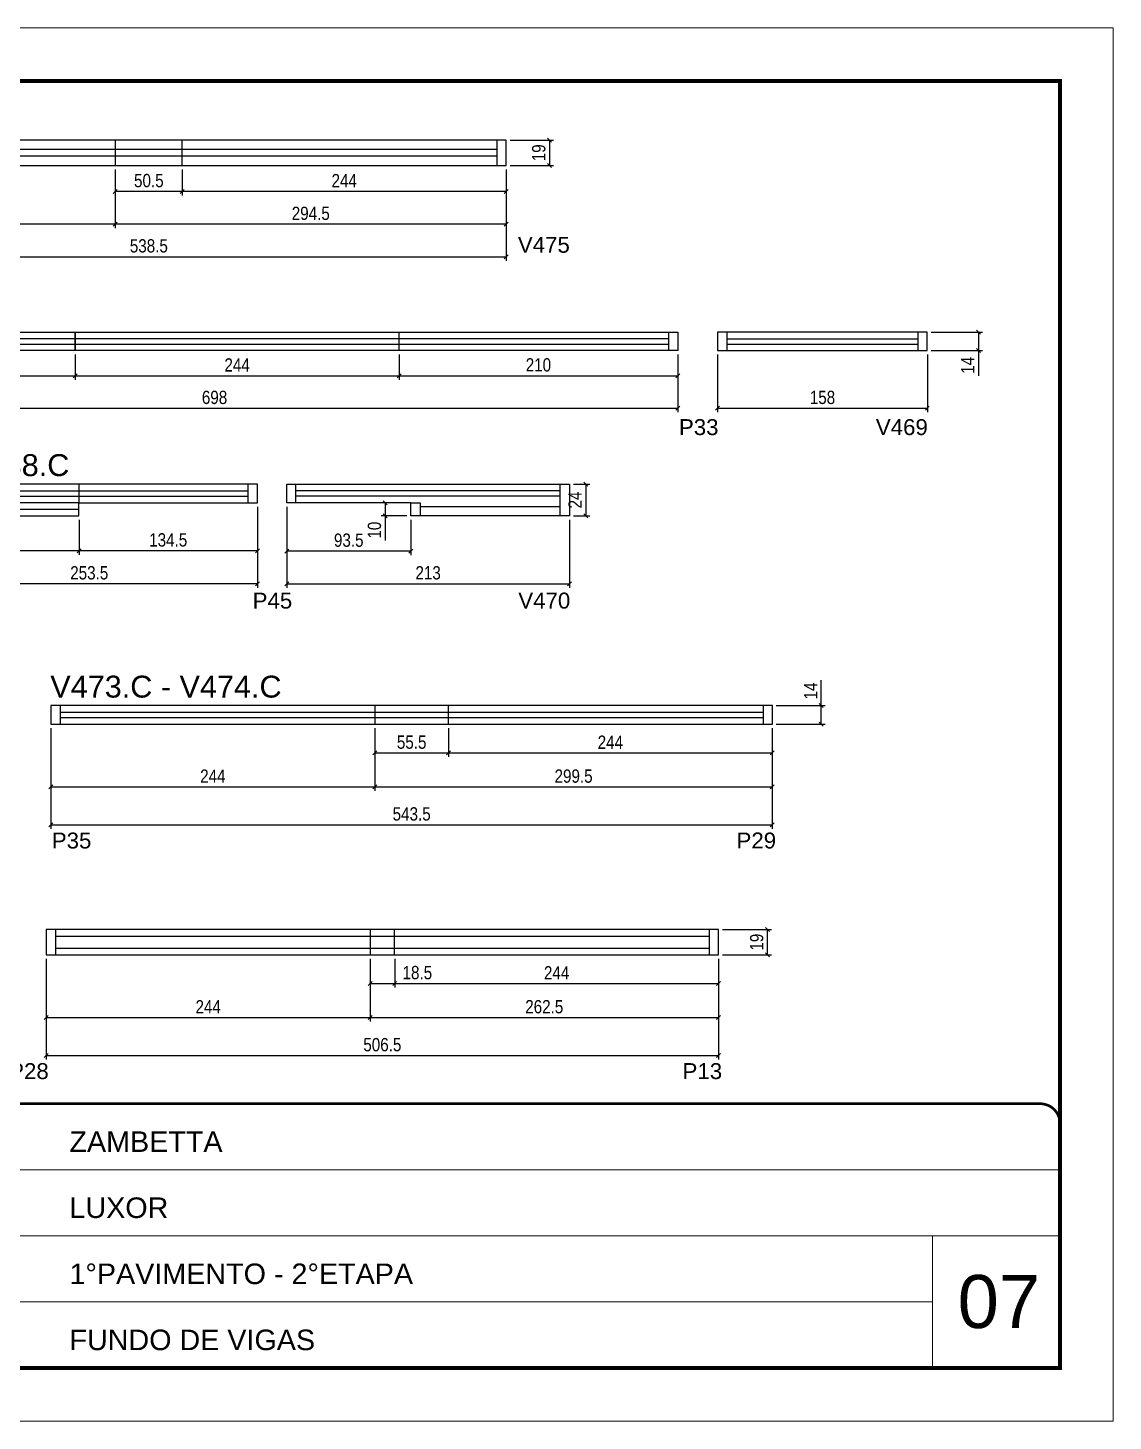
# Model space of a CAD drawing. Extents: x 1959 to 8212, y 239 to 4735.
# Drawn here: x 5810 to 6627, y 2537 to 3587 of the extents above; entities that cross this region are included whole.
import ezdxf

# ---------------------------------------------------------------- set-up
doc = ezdxf.new("R2010")
doc.units = 0
doc.linetypes.add('CONTINUO', pattern=[0])
doc.linetypes.add('DASHED', pattern=[0.75, 0.5, -0.25])
for name, color, linetype in [('5', 5, 'Continuous'), ('COTA', 241, 'Continuous'), ('NOMENCLATURA', 7, 'Continuous'), ('Painéis', 200, 'Continuous'), ('SARR_2.2x10', 60, 'Continuous'), ('SARR_2.2x7', 40, 'Continuous'), ('SARR_EDITAR', 141, 'Continuous')]:
    doc.layers.add(name, color=color, linetype=linetype)
for name, color, linetype, lineweight in [('CARIMBO', 255, 'Continuous', 9), ('Folhas', 255, 'Continuous', 9), ('SARRAFO DE PRESSAO', 251, 'DASHED', 9)]:
    doc.layers.add(name, color=color, linetype=linetype, lineweight=lineweight)
doc.styles.add('ARIAL', font='arial.ttf')
doc.styles.add('COTA TECNICA', font='techl___.ttf', dxfattribs={"height": 10})
doc.styles.add('COTA TECNICA-50', font='techl___.ttf', dxfattribs={"height": 10})
doc.styles.get("Standard").update_dxf_attribs({"font": 'arial.ttf'})
doc.dimstyles.new('COTA PAINEL-50', dxfattribs={"dimtxt": 10, "dimasz": 3, "dimexe": 3, "dimexo": 3, "dimgap": 3, "dimtad": 1, "dimdec": 1, "dimzin": 12, "dimdsep": 46, "dimtxsty": 'COTA TECNICA-50', "dimblk1": 'OBLIQUE', "dimblk2": 'OBLIQUE', "dimsah": 1, "dimcen": 0.9, "dimclrd": 4, "dimclre": 4, "dimclrt": 240, "dimadec": 1, "dimazin": 3, "dimtfac": 1, "dimtdec": 1, "dimtmove": 0, "dimatfit": 3, "dimfxl": 1, "dimtolj": 1, "dimtzin": 12, "dimarcsym": 0})
doc.dimstyles.new('PAINEL', dxfattribs={"dimtxt": 10, "dimasz": 3, "dimexe": 3, "dimexo": 3, "dimgap": 3, "dimtad": 1, "dimdec": 1, "dimzin": 12, "dimdsep": 46, "dimtxsty": 'COTA TECNICA', "dimblk1": 'OBLIQUE', "dimblk2": 'OBLIQUE', "dimsah": 1, "dimcen": 0.9, "dimclrd": 4, "dimclre": 4, "dimclrt": 240, "dimadec": 1, "dimazin": 3, "dimtfac": 1, "dimtdec": 1, "dimtmove": 0, "dimatfit": 3, "dimfxl": 1, "dimtolj": 1, "dimtzin": 12, "dimarcsym": 0})

# ---------------------------------------------------------------- blocks, each defined once
blk = doc.blocks.new('9999999999')
at = {"color": 30, "linetype": 'CONTINUO'}
for p, q in [((98564.6, 34379.6), (99584, 34379.6)), ((98564.6, 34329.8), (99488, 34329.8)), ((99584, 34329.8), (99488, 34329.8)), ((99488, 34329.8), (99488, 34230.2)), ((98564.6, 34280), (99488, 34280))]:
    blk.add_line(p, q, dxfattribs=at)
at = {"color": 30, "linetype": 'CONTINUO', "const_width": 2}
blk.add_lwpolyline([(99584, 34230.2), (99584, 34414.4, 0.414214), (99569, 34429.4), (98229, 34429.4, 0.414214), (98214, 34414.4), (98214, 34245.2, 0.414214), (98229, 34230.2), (99584, 34230.2)], format="xyb", dxfattribs=at)
at = {"layer": 'Folhas'}
blk.add_lwpolyline([(98139, 34190.2), (99624, 34190.2), (99624, 35240.2), (98139, 35240.2)], close=True, dxfattribs=at)
at = {"layer": 'Folhas', "color": 30, "const_width": 3}
blk.add_lwpolyline([(98214, 34230.2), (99584, 34230.2), (99584, 35200.2), (98214, 35200.2)], close=True, dxfattribs=at)
at = {"color": 7, "linetype": 'Continuous', "ltscale": 5, "style": 'ARIAL'}
for s, height, p in [('ZAMBETTA', 15.48, (98837.7, 34393.1)), ('LUXOR', 15.48, (98837.7, 34343.3)), ('1°PAVIMENTO - 2°ETAPA', 15.483, (98837.7, 34293.5)), ('FUNDO DE VIGAS', 15.483, (98837.7, 34243.7))]:
    blk.add_text(s, height=height, dxfattribs=at).set_placement(p)
blk = doc.blocks.new('_Oblique')
at = {"color": 0, "linetype": 'ByBlock', "lineweight": -2}
blk.add_line((-0.5, -0.5), (0.5, 0.5), dxfattribs=at)
blk = doc.blocks.new('*D429')
at = {"layer": 'COTA', "color": 4, "lineweight": -2, "transparency": 16777216}
for p, q in [((5631.5, 3480), (5631.5, 3411.1)), ((6170, 3480), (6170, 3411.1)), ((5631.5, 3414.1), (6170, 3414.1))]:
    blk.add_line(p, q, dxfattribs=at)
at = {"layer": 'Defpoints', "color": 0, "transparency": 16777216}
for p in [(5631.5, 3483), (6170, 3483), (6170, 3414.1)]:
    blk.add_point(p, dxfattribs=at)
at = {"layer": 'COTA', "color": 4, "lineweight": -2, "transparency": 16777216, "xscale": 3, "yscale": 3, "zscale": 3, "rotation": 180}
blk.add_blockref('_Oblique', (5631.5, 3414.1), dxfattribs=at)
at = {"layer": 'COTA', "color": 4, "lineweight": -2, "transparency": 16777216, "xscale": 3, "yscale": 3, "zscale": 3}
blk.add_blockref('_Oblique', (6170, 3414.1), dxfattribs=at)
at = {"layer": 'COTA', "color": 240, "transparency": 16777216, "insert": (5900.8, 3422.3), "char_height": 10, "attachment_point": 5, "style": 'COTA TECNICA'}
blk.add_mtext('\\A1;538.5', dxfattribs=at)
blk = doc.blocks.new('*D430')
at = {"layer": 'COTA', "color": 4, "lineweight": -2, "transparency": 16777216}
for p, q in [((5875.5, 3480), (5875.5, 3435.7)), ((6170, 3480), (6170, 3435.7)), ((6170, 3438.7), (5875.5, 3438.7))]:
    blk.add_line(p, q, dxfattribs=at)
at = {"layer": 'Defpoints', "color": 0, "transparency": 16777216}
for p in [(5875.5, 3483), (6170, 3483), (5875.5, 3438.7)]:
    blk.add_point(p, dxfattribs=at)
at = {"layer": 'COTA', "color": 4, "lineweight": -2, "transparency": 16777216, "xscale": 3, "yscale": 3, "zscale": 3, "rotation": 180}
blk.add_blockref('_Oblique', (5875.5, 3438.7), dxfattribs=at)
at = {"layer": 'COTA', "color": 4, "lineweight": -2, "transparency": 16777216, "xscale": 3, "yscale": 3, "zscale": 3}
blk.add_blockref('_Oblique', (6170, 3438.7), dxfattribs=at)
at = {"layer": 'COTA', "color": 240, "transparency": 16777216, "insert": (6022.8, 3446.8), "char_height": 10, "attachment_point": 5, "style": 'COTA TECNICA'}
blk.add_mtext('\\A1;294.5', dxfattribs=at)
blk = doc.blocks.new('*D431')
at = {"layer": 'COTA', "color": 4, "lineweight": -2, "transparency": 16777216}
for p, q in [((5631.5, 3480), (5631.5, 3435.7)), ((5875.5, 3480), (5875.5, 3435.7)), ((5875.5, 3438.7), (5631.5, 3438.7))]:
    blk.add_line(p, q, dxfattribs=at)
at = {"layer": 'Defpoints', "color": 0, "transparency": 16777216}
for p in [(5631.5, 3483), (5875.5, 3483), (5631.5, 3438.7)]:
    blk.add_point(p, dxfattribs=at)
at = {"layer": 'COTA', "color": 4, "lineweight": -2, "transparency": 16777216, "xscale": 3, "yscale": 3, "zscale": 3, "rotation": 180}
blk.add_blockref('_Oblique', (5631.5, 3438.7), dxfattribs=at)
at = {"layer": 'COTA', "color": 4, "lineweight": -2, "transparency": 16777216, "xscale": 3, "yscale": 3, "zscale": 3}
blk.add_blockref('_Oblique', (5875.5, 3438.7), dxfattribs=at)
at = {"layer": 'COTA', "color": 240, "transparency": 16777216, "insert": (5753.5, 3446.8), "char_height": 10, "attachment_point": 5, "style": 'COTA TECNICA'}
blk.add_mtext('\\A1;244', dxfattribs=at)
blk = doc.blocks.new('*D432')
at = {"layer": 'COTA', "color": 4, "lineweight": -2, "transparency": 16777216}
for p, q in [((5926, 3480), (5926, 3460.4)), ((6170, 3480), (6170, 3460.4)), ((6170, 3463.4), (5926, 3463.4))]:
    blk.add_line(p, q, dxfattribs=at)
at = {"layer": 'Defpoints', "color": 0, "transparency": 16777216}
for p in [(5926, 3483), (6170, 3483), (5926, 3463.4)]:
    blk.add_point(p, dxfattribs=at)
at = {"layer": 'COTA', "color": 4, "lineweight": -2, "transparency": 16777216, "xscale": 3, "yscale": 3, "zscale": 3, "rotation": 180}
blk.add_blockref('_Oblique', (5926, 3463.4), dxfattribs=at)
at = {"layer": 'COTA', "color": 4, "lineweight": -2, "transparency": 16777216, "xscale": 3, "yscale": 3, "zscale": 3}
blk.add_blockref('_Oblique', (6170, 3463.4), dxfattribs=at)
at = {"layer": 'COTA', "color": 240, "transparency": 16777216, "insert": (6048, 3471.5), "char_height": 10, "attachment_point": 5, "style": 'COTA TECNICA'}
blk.add_mtext('\\A1;244', dxfattribs=at)
blk = doc.blocks.new('*D433')
at = {"layer": 'COTA', "color": 4, "lineweight": -2, "transparency": 16777216}
for p, q in [((5875.5, 3480), (5875.5, 3460.4)), ((5926, 3480), (5926, 3460.4)), ((5926, 3463.4), (5875.5, 3463.4))]:
    blk.add_line(p, q, dxfattribs=at)
at = {"layer": 'Defpoints', "color": 0, "transparency": 16777216}
for p in [(5875.5, 3483), (5926, 3483), (5875.5, 3463.4)]:
    blk.add_point(p, dxfattribs=at)
at = {"layer": 'COTA', "color": 4, "lineweight": -2, "transparency": 16777216, "xscale": 3, "yscale": 3, "zscale": 3, "rotation": 180}
blk.add_blockref('_Oblique', (5875.5, 3463.4), dxfattribs=at)
at = {"layer": 'COTA', "color": 4, "lineweight": -2, "transparency": 16777216, "xscale": 3, "yscale": 3, "zscale": 3}
blk.add_blockref('_Oblique', (5926, 3463.4), dxfattribs=at)
at = {"layer": 'COTA', "color": 240, "transparency": 16777216, "insert": (5900.8, 3471.5), "char_height": 10, "attachment_point": 5, "style": 'COTA TECNICA'}
blk.add_mtext('\\A1;50.5', dxfattribs=at)
blk = doc.blocks.new('*D439')
at = {"layer": 'COTA', "color": 4, "lineweight": -2, "transparency": 16777216}
for p, q in [((6173, 3502), (6205.7, 3502)), ((6202.7, 3502), (6202.7, 3483)), ((6173, 3483), (6205.7, 3483))]:
    blk.add_line(p, q, dxfattribs=at)
at = {"layer": 'Defpoints', "color": 0, "transparency": 16777216}
for p in [(6170, 3502), (6170, 3483), (6202.7, 3483)]:
    blk.add_point(p, dxfattribs=at)
at = {"layer": 'COTA', "color": 4, "lineweight": -2, "transparency": 16777216, "xscale": 3, "yscale": 3, "zscale": 3}
for p, rotation in [((6202.7, 3502), 90), ((6202.7, 3483), 270)]:
    blk.add_blockref('_Oblique', p, dxfattribs=dict(at, rotation=rotation))
at = {"layer": 'COTA', "color": 240, "transparency": 16777216, "insert": (6194.6, 3492.5), "char_height": 10, "attachment_point": 5, "rotation": 90, "style": 'COTA TECNICA'}
blk.add_mtext('\\A1;19', dxfattribs=at)
blk = doc.blocks.new('*D443')
at = {"layer": 'COTA', "color": 4, "linetype": 'ByBlock', "lineweight": -2, "transparency": 16777216}
for p, q in [((5601.3, 3340.4), (5601.3, 3321.5)), ((5845.3, 3340.4), (5845.3, 3321.5)), ((5601.3, 3324.5), (5845.3, 3324.5))]:
    blk.add_line(p, q, dxfattribs=at)
at = {"layer": 'Defpoints', "color": 0, "linetype": 'ByBlock', "transparency": 16777216}
for p in [(5601.3, 3343.4), (5845.3, 3343.4), (5845.3, 3324.5)]:
    blk.add_point(p, dxfattribs=at)
at = {"layer": 'COTA', "color": 4, "linetype": 'ByBlock', "lineweight": -2, "transparency": 16777216, "xscale": 3, "yscale": 3, "zscale": 3, "rotation": 180}
blk.add_blockref('_Oblique', (5601.3, 3324.5), dxfattribs=at)
at = {"layer": 'COTA', "color": 4, "linetype": 'ByBlock', "lineweight": -2, "transparency": 16777216, "xscale": 3, "yscale": 3, "zscale": 3}
blk.add_blockref('_Oblique', (5845.3, 3324.5), dxfattribs=at)
at = {"layer": 'COTA', "color": 240, "linetype": 'ByBlock', "transparency": 16777216, "insert": (5723.3, 3332.6), "char_height": 10, "attachment_point": 5, "style": 'COTA TECNICA-50'}
blk.add_mtext('\\A1;244', dxfattribs=at)
blk = doc.blocks.new('*D444')
at = {"layer": 'COTA', "color": 4, "linetype": 'ByBlock', "lineweight": -2, "transparency": 16777216}
for p, q in [((5845.3, 3340.4), (5845.3, 3321.5)), ((6089.3, 3340.4), (6089.3, 3321.5)), ((5845.3, 3324.5), (6089.3, 3324.5))]:
    blk.add_line(p, q, dxfattribs=at)
at = {"layer": 'Defpoints', "color": 0, "linetype": 'ByBlock', "transparency": 16777216}
for p in [(5845.3, 3343.4), (6089.3, 3343.4), (6089.3, 3324.5)]:
    blk.add_point(p, dxfattribs=at)
at = {"layer": 'COTA', "color": 4, "linetype": 'ByBlock', "lineweight": -2, "transparency": 16777216, "xscale": 3, "yscale": 3, "zscale": 3, "rotation": 180}
blk.add_blockref('_Oblique', (5845.3, 3324.5), dxfattribs=at)
at = {"layer": 'COTA', "color": 4, "linetype": 'ByBlock', "lineweight": -2, "transparency": 16777216, "xscale": 3, "yscale": 3, "zscale": 3}
blk.add_blockref('_Oblique', (6089.3, 3324.5), dxfattribs=at)
at = {"layer": 'COTA', "color": 240, "linetype": 'ByBlock', "transparency": 16777216, "insert": (5967.3, 3332.6), "char_height": 10, "attachment_point": 5, "style": 'COTA TECNICA-50'}
blk.add_mtext('\\A1;244', dxfattribs=at)
blk = doc.blocks.new('*D445')
at = {"layer": 'COTA', "color": 4, "lineweight": -2, "transparency": 16777216}
for p, q in [((5601.3, 3340.4), (5601.3, 3297)), ((6299.3, 3340.4), (6299.3, 3297)), ((5601.3, 3300), (6299.3, 3300))]:
    blk.add_line(p, q, dxfattribs=at)
at = {"layer": 'Defpoints', "color": 0, "transparency": 16777216}
for p in [(5601.3, 3343.4), (6299.3, 3343.4), (6299.3, 3300)]:
    blk.add_point(p, dxfattribs=at)
at = {"layer": 'COTA', "color": 4, "lineweight": -2, "transparency": 16777216, "xscale": 3, "yscale": 3, "zscale": 3, "rotation": 180}
blk.add_blockref('_Oblique', (5601.3, 3300), dxfattribs=at)
at = {"layer": 'COTA', "color": 4, "lineweight": -2, "transparency": 16777216, "xscale": 3, "yscale": 3, "zscale": 3}
blk.add_blockref('_Oblique', (6299.3, 3300), dxfattribs=at)
at = {"layer": 'COTA', "color": 240, "transparency": 16777216, "insert": (5950.3, 3308.1), "char_height": 10, "attachment_point": 5, "style": 'COTA TECNICA'}
blk.add_mtext('\\A1;698', dxfattribs=at)
blk = doc.blocks.new('*D447')
at = {"layer": 'COTA', "color": 4, "lineweight": -2, "transparency": 16777216}
for p, q in [((6089.3, 3340.4), (6089.3, 3321.5)), ((6299.3, 3340.4), (6299.3, 3321.5)), ((6089.3, 3324.5), (6299.3, 3324.5))]:
    blk.add_line(p, q, dxfattribs=at)
at = {"layer": 'Defpoints', "color": 0, "transparency": 16777216}
for p in [(6089.3, 3343.4), (6299.3, 3343.4), (6299.3, 3324.5)]:
    blk.add_point(p, dxfattribs=at)
at = {"layer": 'COTA', "color": 4, "lineweight": -2, "transparency": 16777216, "xscale": 3, "yscale": 3, "zscale": 3, "rotation": 180}
blk.add_blockref('_Oblique', (6089.3, 3324.5), dxfattribs=at)
at = {"layer": 'COTA', "color": 4, "lineweight": -2, "transparency": 16777216, "xscale": 3, "yscale": 3, "zscale": 3}
blk.add_blockref('_Oblique', (6299.3, 3324.5), dxfattribs=at)
at = {"layer": 'COTA', "color": 240, "transparency": 16777216, "insert": (6194.3, 3332.6), "char_height": 10, "attachment_point": 5, "style": 'COTA TECNICA'}
blk.add_mtext('\\A1;210', dxfattribs=at)
blk = doc.blocks.new('*D448')
at = {"layer": 'COTA', "color": 4, "linetype": 'ByBlock', "lineweight": -2, "transparency": 16777216}
for p, q in [((6329.3, 3340.4), (6329.3, 3297)), ((6487.3, 3340.4), (6487.3, 3297)), ((6329.3, 3300), (6487.3, 3300))]:
    blk.add_line(p, q, dxfattribs=at)
at = {"layer": 'Defpoints', "color": 0, "linetype": 'ByBlock', "transparency": 16777216}
for p in [(6329.3, 3343.4), (6487.3, 3343.4), (6487.3, 3300)]:
    blk.add_point(p, dxfattribs=at)
at = {"layer": 'COTA', "color": 4, "linetype": 'ByBlock', "lineweight": -2, "transparency": 16777216, "xscale": 3, "yscale": 3, "zscale": 3, "rotation": 180}
blk.add_blockref('_Oblique', (6329.3, 3300), dxfattribs=at)
at = {"layer": 'COTA', "color": 4, "linetype": 'ByBlock', "lineweight": -2, "transparency": 16777216, "xscale": 3, "yscale": 3, "zscale": 3}
blk.add_blockref('_Oblique', (6487.3, 3300), dxfattribs=at)
at = {"layer": 'COTA', "color": 240, "linetype": 'ByBlock', "transparency": 16777216, "insert": (6408.3, 3308.1), "char_height": 10, "attachment_point": 5, "style": 'COTA TECNICA-50'}
blk.add_mtext('\\A1;158', dxfattribs=at)
blk = doc.blocks.new('*D449')
at = {"layer": 'COTA', "color": 4, "lineweight": -2, "transparency": 16777216}
for p, q in [((6490.3, 3357.4), (6528.8, 3357.4)), ((6525.8, 3357.4), (6525.8, 3343.4)), ((6490.3, 3343.4), (6528.8, 3343.4)), ((6525.8, 3343.4), (6525.8, 3324.3))]:
    blk.add_line(p, q, dxfattribs=at)
at = {"layer": 'Defpoints', "color": 0, "transparency": 16777216}
for p in [(6487.3, 3357.4), (6487.3, 3343.4), (6525.8, 3343.4)]:
    blk.add_point(p, dxfattribs=at)
at = {"layer": 'COTA', "color": 4, "lineweight": -2, "transparency": 16777216, "xscale": 3, "yscale": 3, "zscale": 3}
for p, rotation in [((6525.8, 3357.4), 90), ((6525.8, 3343.4), 270)]:
    blk.add_blockref('_Oblique', p, dxfattribs=dict(at, rotation=rotation))
at = {"layer": 'COTA', "color": 240, "transparency": 16777216, "insert": (6517.7, 3332.3), "char_height": 10, "attachment_point": 5, "rotation": 90, "style": 'COTA TECNICA'}
blk.add_mtext('\\A1;14', dxfattribs=at)
blk = doc.blocks.new('*D460')
at = {"layer": 'COTA', "color": 4, "lineweight": -2, "transparency": 16777216}
for p, q in [((6004.7, 3225.8), (6004.7, 3164.6)), ((6217.7, 3215.8), (6217.7, 3164.6)), ((6004.7, 3167.6), (6217.7, 3167.6))]:
    blk.add_line(p, q, dxfattribs=at)
at = {"layer": 'Defpoints', "color": 0, "transparency": 16777216}
for p in [(6004.7, 3228.8), (6217.7, 3218.8), (6217.7, 3167.6)]:
    blk.add_point(p, dxfattribs=at)
at = {"layer": 'COTA', "color": 4, "lineweight": -2, "transparency": 16777216, "xscale": 3, "yscale": 3, "zscale": 3, "rotation": 180}
blk.add_blockref('_Oblique', (6004.7, 3167.6), dxfattribs=at)
at = {"layer": 'COTA', "color": 4, "lineweight": -2, "transparency": 16777216, "xscale": 3, "yscale": 3, "zscale": 3}
blk.add_blockref('_Oblique', (6217.7, 3167.6), dxfattribs=at)
at = {"layer": 'COTA', "color": 240, "transparency": 16777216, "insert": (6111.2, 3175.9), "char_height": 10, "attachment_point": 5, "style": 'COTA TECNICA'}
blk.add_mtext('\\A1;213', dxfattribs=at)
blk = doc.blocks.new('*D461')
at = {"layer": 'COTA', "color": 4, "lineweight": -2, "transparency": 16777216}
for p, q in [((5982.7, 3225.8), (5982.7, 3164.6)), ((5729.2, 3215.8), (5729.2, 3164.6)), ((5982.7, 3167.6), (5729.2, 3167.6))]:
    blk.add_line(p, q, dxfattribs=at)
at = {"layer": 'Defpoints', "color": 0, "transparency": 16777216}
for p in [(5982.7, 3228.8), (5729.2, 3218.8), (5729.2, 3167.6)]:
    blk.add_point(p, dxfattribs=at)
at = {"layer": 'COTA', "color": 4, "lineweight": -2, "transparency": 16777216, "xscale": 3, "yscale": 3, "zscale": 3, "rotation": 180}
blk.add_blockref('_Oblique', (5729.2, 3167.6), dxfattribs=at)
at = {"layer": 'COTA', "color": 4, "lineweight": -2, "transparency": 16777216, "xscale": 3, "yscale": 3, "zscale": 3}
blk.add_blockref('_Oblique', (5982.7, 3167.6), dxfattribs=at)
at = {"layer": 'COTA', "color": 240, "transparency": 16777216, "insert": (5855.9, 3175.9), "char_height": 10, "attachment_point": 5, "style": 'COTA TECNICA'}
blk.add_mtext('\\A1;253.5', dxfattribs=at)
blk = doc.blocks.new('*D464')
at = {"layer": 'COTA', "color": 4, "lineweight": -2, "transparency": 16777216}
for p, q in [((6220.7, 3242.8), (6233, 3242.8)), ((6230, 3242.8), (6230, 3218.8)), ((6220.7, 3218.8), (6233, 3218.8))]:
    blk.add_line(p, q, dxfattribs=at)
at = {"layer": 'Defpoints', "color": 0, "transparency": 16777216}
for p in [(6217.7, 3242.8), (6217.7, 3218.8), (6230, 3218.8)]:
    blk.add_point(p, dxfattribs=at)
at = {"layer": 'COTA', "color": 4, "lineweight": -2, "transparency": 16777216, "xscale": 3, "yscale": 3, "zscale": 3}
for p, rotation in [((6230, 3242.8), 90), ((6230, 3218.8), 270)]:
    blk.add_blockref('_Oblique', p, dxfattribs=dict(at, rotation=rotation))
at = {"layer": 'COTA', "color": 240, "transparency": 16777216, "insert": (6221.9, 3230.8), "char_height": 10, "attachment_point": 5, "rotation": 90, "style": 'COTA TECNICA'}
blk.add_mtext('\\A1;24', dxfattribs=at)
blk = doc.blocks.new('*D462')
at = {"layer": 'COTA', "color": 4, "lineweight": -2, "transparency": 16777216}
for p, q in [((5982.7, 3225.8), (5982.7, 3189.5)), ((5848.2, 3215.8), (5848.2, 3189.5)), ((5982.7, 3192.5), (5848.2, 3192.5))]:
    blk.add_line(p, q, dxfattribs=at)
at = {"layer": 'Defpoints', "color": 0, "transparency": 16777216}
for p in [(5982.7, 3228.8), (5848.2, 3218.8), (5848.2, 3192.5)]:
    blk.add_point(p, dxfattribs=at)
at = {"layer": 'COTA', "color": 4, "lineweight": -2, "transparency": 16777216, "xscale": 3, "yscale": 3, "zscale": 3, "rotation": 180}
blk.add_blockref('_Oblique', (5848.2, 3192.5), dxfattribs=at)
at = {"layer": 'COTA', "color": 4, "lineweight": -2, "transparency": 16777216, "xscale": 3, "yscale": 3, "zscale": 3}
blk.add_blockref('_Oblique', (5982.7, 3192.5), dxfattribs=at)
at = {"layer": 'COTA', "color": 240, "transparency": 16777216, "insert": (5915.4, 3200.7), "char_height": 10, "attachment_point": 5, "style": 'COTA TECNICA'}
blk.add_mtext('\\A1;134.5', dxfattribs=at)
blk = doc.blocks.new('*D463')
at = {"layer": 'COTA', "color": 4, "lineweight": -2, "transparency": 16777216}
for p, q in [((5729.2, 3215.8), (5729.2, 3189.5)), ((5848.2, 3215.8), (5848.2, 3189.5)), ((5848.2, 3192.5), (5729.2, 3192.5))]:
    blk.add_line(p, q, dxfattribs=at)
at = {"layer": 'Defpoints', "color": 0, "transparency": 16777216}
for p in [(5729.2, 3218.8), (5848.2, 3218.8), (5729.2, 3192.5)]:
    blk.add_point(p, dxfattribs=at)
at = {"layer": 'COTA', "color": 4, "lineweight": -2, "transparency": 16777216, "xscale": 3, "yscale": 3, "zscale": 3, "rotation": 180}
blk.add_blockref('_Oblique', (5729.2, 3192.5), dxfattribs=at)
at = {"layer": 'COTA', "color": 4, "lineweight": -2, "transparency": 16777216, "xscale": 3, "yscale": 3, "zscale": 3}
blk.add_blockref('_Oblique', (5848.2, 3192.5), dxfattribs=at)
at = {"layer": 'COTA', "color": 240, "transparency": 16777216, "insert": (5788.7, 3200.6), "char_height": 10, "attachment_point": 5, "style": 'COTA TECNICA'}
blk.add_mtext('\\A1;119', dxfattribs=at)
blk = doc.blocks.new('*D466')
at = {"layer": 'COTA', "color": 4, "lineweight": -2, "transparency": 16777216}
for p, q in [((6004.7, 3225.8), (6004.7, 3189.3)), ((6098.2, 3215.8), (6098.2, 3189.3)), ((6098.2, 3192.3), (6004.7, 3192.3))]:
    blk.add_line(p, q, dxfattribs=at)
at = {"layer": 'Defpoints', "color": 0, "transparency": 16777216}
for p in [(6004.7, 3228.8), (6098.2, 3218.8), (6004.7, 3192.3)]:
    blk.add_point(p, dxfattribs=at)
at = {"layer": 'COTA', "color": 4, "lineweight": -2, "transparency": 16777216, "xscale": 3, "yscale": 3, "zscale": 3, "rotation": 180}
blk.add_blockref('_Oblique', (6004.7, 3192.3), dxfattribs=at)
at = {"layer": 'COTA', "color": 4, "lineweight": -2, "transparency": 16777216, "xscale": 3, "yscale": 3, "zscale": 3}
blk.add_blockref('_Oblique', (6098.2, 3192.3), dxfattribs=at)
at = {"layer": 'COTA', "color": 240, "transparency": 16777216, "insert": (6051.4, 3200.5), "char_height": 10, "attachment_point": 5, "style": 'COTA TECNICA'}
blk.add_mtext('\\A1;93.5', dxfattribs=at)
blk = doc.blocks.new('*D467')
at = {"layer": 'COTA', "color": 4, "lineweight": -2, "transparency": 16777216}
for p, q in [((6095.2, 3228.8), (6075.9, 3228.8)), ((6078.9, 3228.8), (6078.9, 3218.8)), ((6095.2, 3218.8), (6075.9, 3218.8)), ((6078.9, 3218.8), (6078.9, 3200.4))]:
    blk.add_line(p, q, dxfattribs=at)
at = {"layer": 'Defpoints', "color": 0, "transparency": 16777216}
for p in [(6098.2, 3228.8), (6078.9, 3218.8), (6098.2, 3218.8)]:
    blk.add_point(p, dxfattribs=at)
at = {"layer": 'COTA', "color": 4, "lineweight": -2, "transparency": 16777216, "xscale": 3, "yscale": 3, "zscale": 3}
for p, rotation in [((6078.9, 3228.8), 90), ((6078.9, 3218.8), 270)]:
    blk.add_blockref('_Oblique', p, dxfattribs=dict(at, rotation=rotation))
at = {"layer": 'COTA', "color": 240, "transparency": 16777216, "insert": (6070.8, 3208.1), "char_height": 10, "attachment_point": 5, "rotation": 90, "style": 'COTA TECNICA'}
blk.add_mtext('\\A1;10', dxfattribs=at)
blk = doc.blocks.new('*D476')
at = {"layer": 'COTA', "color": 4, "linetype": 'ByBlock', "lineweight": -2, "transparency": 16777216}
for p, q in [((5823.5, 2885.1), (5823.5, 2809.2)), ((6330, 2885.1), (6330, 2809.2)), ((5823.5, 2812.2), (6330, 2812.2))]:
    blk.add_line(p, q, dxfattribs=at)
at = {"layer": 'Defpoints', "color": 0, "linetype": 'ByBlock', "transparency": 16777216}
for p in [(5823.5, 2888.1), (6330, 2888.1), (6330, 2812.2)]:
    blk.add_point(p, dxfattribs=at)
at = {"layer": 'COTA', "color": 4, "linetype": 'ByBlock', "lineweight": -2, "transparency": 16777216, "xscale": 3, "yscale": 3, "zscale": 3, "rotation": 180}
blk.add_blockref('_Oblique', (5823.5, 2812.2), dxfattribs=at)
at = {"layer": 'COTA', "color": 4, "linetype": 'ByBlock', "lineweight": -2, "transparency": 16777216, "xscale": 3, "yscale": 3, "zscale": 3}
blk.add_blockref('_Oblique', (6330, 2812.2), dxfattribs=at)
at = {"layer": 'COTA', "color": 240, "linetype": 'ByBlock', "transparency": 16777216, "insert": (6076.7, 2820.3), "char_height": 10, "attachment_point": 5, "style": 'COTA TECNICA-50'}
blk.add_mtext('\\A1;506.5', dxfattribs=at)
blk = doc.blocks.new('*D482')
at = {"layer": 'COTA', "color": 4, "lineweight": -2, "transparency": 16777216}
for p, q in [((5823.5, 2885.1), (5823.5, 2837.8)), ((6067.5, 2885.1), (6067.5, 2837.8)), ((5823.5, 2840.8), (6067.5, 2840.8))]:
    blk.add_line(p, q, dxfattribs=at)
at = {"layer": 'Defpoints', "color": 0, "transparency": 16777216}
for p in [(5823.5, 2888.1), (6067.5, 2888.1), (6067.5, 2840.8)]:
    blk.add_point(p, dxfattribs=at)
at = {"layer": 'COTA', "color": 4, "lineweight": -2, "transparency": 16777216, "xscale": 3, "yscale": 3, "zscale": 3, "rotation": 180}
blk.add_blockref('_Oblique', (5823.5, 2840.8), dxfattribs=at)
at = {"layer": 'COTA', "color": 4, "lineweight": -2, "transparency": 16777216, "xscale": 3, "yscale": 3, "zscale": 3}
blk.add_blockref('_Oblique', (6067.5, 2840.8), dxfattribs=at)
at = {"layer": 'COTA', "color": 240, "transparency": 16777216, "insert": (5945.5, 2848.9), "char_height": 10, "attachment_point": 5, "style": 'COTA TECNICA'}
blk.add_mtext('\\A1;244', dxfattribs=at)
blk = doc.blocks.new('*D483')
at = {"layer": 'COTA', "color": 4, "lineweight": -2, "transparency": 16777216}
for p, q in [((6067.5, 2885.1), (6067.5, 2837.8)), ((6330, 2885.1), (6330, 2837.8)), ((6067.5, 2840.8), (6330, 2840.8))]:
    blk.add_line(p, q, dxfattribs=at)
at = {"layer": 'Defpoints', "color": 0, "transparency": 16777216}
for p in [(6067.5, 2888.1), (6330, 2888.1), (6330, 2840.8)]:
    blk.add_point(p, dxfattribs=at)
at = {"layer": 'COTA', "color": 4, "lineweight": -2, "transparency": 16777216, "xscale": 3, "yscale": 3, "zscale": 3, "rotation": 180}
blk.add_blockref('_Oblique', (6067.5, 2840.8), dxfattribs=at)
at = {"layer": 'COTA', "color": 4, "lineweight": -2, "transparency": 16777216, "xscale": 3, "yscale": 3, "zscale": 3}
blk.add_blockref('_Oblique', (6330, 2840.8), dxfattribs=at)
at = {"layer": 'COTA', "color": 240, "transparency": 16777216, "insert": (6198.7, 2848.9), "char_height": 10, "attachment_point": 5, "style": 'COTA TECNICA'}
blk.add_mtext('\\A1;262.5', dxfattribs=at)
blk = doc.blocks.new('*D477')
at = {"layer": 'COTA', "color": 4, "lineweight": -2, "transparency": 16777216}
for p, q in [((6333, 2907.1), (6369.9, 2907.1)), ((6366.9, 2888.1), (6366.9, 2907.1)), ((6333, 2888.1), (6369.9, 2888.1))]:
    blk.add_line(p, q, dxfattribs=at)
at = {"layer": 'Defpoints', "color": 0, "transparency": 16777216}
for p in [(6330, 2907.1), (6366.9, 2907.1), (6330, 2888.1)]:
    blk.add_point(p, dxfattribs=at)
at = {"layer": 'COTA', "color": 4, "lineweight": -2, "transparency": 16777216, "xscale": 3, "yscale": 3, "zscale": 3}
for p, rotation in [((6366.9, 2907.1), 90), ((6366.9, 2888.1), 270)]:
    blk.add_blockref('_Oblique', p, dxfattribs=dict(at, rotation=rotation))
at = {"layer": 'COTA', "color": 240, "transparency": 16777216, "insert": (6358.8, 2897.6), "char_height": 10, "attachment_point": 5, "rotation": 90, "style": 'COTA TECNICA'}
blk.add_mtext('\\A1;19', dxfattribs=at)
blk = doc.blocks.new('*D484')
at = {"layer": 'COTA', "color": 4, "lineweight": -2, "transparency": 16777216}
for p, q in [((6067.5, 2885.1), (6067.5, 2863.4)), ((6086, 2885.1), (6086, 2863.4)), ((6067.5, 2866.4), (6086, 2866.4)), ((6086, 2866.4), (6117.3, 2866.4))]:
    blk.add_line(p, q, dxfattribs=at)
at = {"layer": 'Defpoints', "color": 0, "transparency": 16777216}
for p in [(6067.5, 2888.1), (6086, 2888.1), (6086, 2866.4)]:
    blk.add_point(p, dxfattribs=at)
at = {"layer": 'COTA', "color": 4, "lineweight": -2, "transparency": 16777216, "xscale": 3, "yscale": 3, "zscale": 3, "rotation": 180}
blk.add_blockref('_Oblique', (6067.5, 2866.4), dxfattribs=at)
at = {"layer": 'COTA', "color": 4, "lineweight": -2, "transparency": 16777216, "xscale": 3, "yscale": 3, "zscale": 3}
blk.add_blockref('_Oblique', (6086, 2866.4), dxfattribs=at)
at = {"layer": 'COTA', "color": 240, "transparency": 16777216, "insert": (6103.1, 2874.6), "char_height": 10, "attachment_point": 5, "style": 'COTA TECNICA'}
blk.add_mtext('\\A1;18.5', dxfattribs=at)
blk = doc.blocks.new('*D485')
at = {"layer": 'COTA', "color": 4, "lineweight": -2, "transparency": 16777216}
for p, q in [((6086, 2885.1), (6086, 2863.4)), ((6330, 2885.1), (6330, 2863.4)), ((6086, 2866.4), (6330, 2866.4))]:
    blk.add_line(p, q, dxfattribs=at)
at = {"layer": 'Defpoints', "color": 0, "transparency": 16777216}
for p in [(6086, 2888.1), (6330, 2888.1), (6330, 2866.4)]:
    blk.add_point(p, dxfattribs=at)
at = {"layer": 'COTA', "color": 4, "lineweight": -2, "transparency": 16777216, "xscale": 3, "yscale": 3, "zscale": 3, "rotation": 180}
blk.add_blockref('_Oblique', (6086, 2866.4), dxfattribs=at)
at = {"layer": 'COTA', "color": 4, "lineweight": -2, "transparency": 16777216, "xscale": 3, "yscale": 3, "zscale": 3}
blk.add_blockref('_Oblique', (6330, 2866.4), dxfattribs=at)
at = {"layer": 'COTA', "color": 240, "transparency": 16777216, "insert": (6208, 2874.5), "char_height": 10, "attachment_point": 5, "style": 'COTA TECNICA'}
blk.add_mtext('\\A1;244', dxfattribs=at)
blk = doc.blocks.new('*D486')
at = {"layer": 'COTA', "color": 4, "linetype": 'ByBlock', "lineweight": -2, "transparency": 16777216}
for p, q in [((5827, 3058.9), (5827, 2983)), ((6370.5, 3058.9), (6370.5, 2983)), ((5827, 2986), (6370.5, 2986))]:
    blk.add_line(p, q, dxfattribs=at)
at = {"layer": 'Defpoints', "color": 0, "linetype": 'ByBlock', "transparency": 16777216}
for p in [(5827, 3061.9), (6370.5, 3061.9), (6370.5, 2986)]:
    blk.add_point(p, dxfattribs=at)
at = {"layer": 'COTA', "color": 4, "linetype": 'ByBlock', "lineweight": -2, "transparency": 16777216, "xscale": 3, "yscale": 3, "zscale": 3, "rotation": 180}
blk.add_blockref('_Oblique', (5827, 2986), dxfattribs=at)
at = {"layer": 'COTA', "color": 4, "linetype": 'ByBlock', "lineweight": -2, "transparency": 16777216, "xscale": 3, "yscale": 3, "zscale": 3}
blk.add_blockref('_Oblique', (6370.5, 2986), dxfattribs=at)
at = {"layer": 'COTA', "color": 240, "linetype": 'ByBlock', "transparency": 16777216, "insert": (6098.8, 2994.2), "char_height": 10, "attachment_point": 5, "style": 'COTA TECNICA-50'}
blk.add_mtext('\\A1;543.5', dxfattribs=at)
blk = doc.blocks.new('*D488')
at = {"layer": 'COTA', "color": 4, "lineweight": -2, "transparency": 16777216}
for p, q in [((5827, 3058.9), (5827, 3011.6)), ((6071, 3058.9), (6071, 3011.6)), ((5827, 3014.6), (6071, 3014.6))]:
    blk.add_line(p, q, dxfattribs=at)
at = {"layer": 'Defpoints', "color": 0, "transparency": 16777216}
for p in [(5827, 3061.9), (6071, 3061.9), (6071, 3014.6)]:
    blk.add_point(p, dxfattribs=at)
at = {"layer": 'COTA', "color": 4, "lineweight": -2, "transparency": 16777216, "xscale": 3, "yscale": 3, "zscale": 3, "rotation": 180}
blk.add_blockref('_Oblique', (5827, 3014.6), dxfattribs=at)
at = {"layer": 'COTA', "color": 4, "lineweight": -2, "transparency": 16777216, "xscale": 3, "yscale": 3, "zscale": 3}
blk.add_blockref('_Oblique', (6071, 3014.6), dxfattribs=at)
at = {"layer": 'COTA', "color": 240, "transparency": 16777216, "insert": (5949, 3022.7), "char_height": 10, "attachment_point": 5, "style": 'COTA TECNICA'}
blk.add_mtext('\\A1;244', dxfattribs=at)
blk = doc.blocks.new('*D489')
at = {"layer": 'COTA', "color": 4, "lineweight": -2, "transparency": 16777216}
for p, q in [((6071, 3058.9), (6071, 3011.6)), ((6370.5, 3058.9), (6370.5, 3011.6)), ((6071, 3014.6), (6370.5, 3014.6))]:
    blk.add_line(p, q, dxfattribs=at)
at = {"layer": 'Defpoints', "color": 0, "transparency": 16777216}
for p in [(6071, 3061.9), (6370.5, 3061.9), (6370.5, 3014.6)]:
    blk.add_point(p, dxfattribs=at)
at = {"layer": 'COTA', "color": 4, "lineweight": -2, "transparency": 16777216, "xscale": 3, "yscale": 3, "zscale": 3, "rotation": 180}
blk.add_blockref('_Oblique', (6071, 3014.6), dxfattribs=at)
at = {"layer": 'COTA', "color": 4, "lineweight": -2, "transparency": 16777216, "xscale": 3, "yscale": 3, "zscale": 3}
blk.add_blockref('_Oblique', (6370.5, 3014.6), dxfattribs=at)
at = {"layer": 'COTA', "color": 240, "transparency": 16777216, "insert": (6220.8, 3022.7), "char_height": 10, "attachment_point": 5, "style": 'COTA TECNICA'}
blk.add_mtext('\\A1;299.5', dxfattribs=at)
blk = doc.blocks.new('*D487')
at = {"layer": 'COTA', "color": 4, "lineweight": -2, "transparency": 16777216}
for p, q in [((6407.4, 3075.9), (6407.4, 3095)), ((6373.5, 3075.9), (6410.4, 3075.9)), ((6407.4, 3061.9), (6407.4, 3075.9)), ((6373.5, 3061.9), (6410.4, 3061.9))]:
    blk.add_line(p, q, dxfattribs=at)
at = {"layer": 'Defpoints', "color": 0, "transparency": 16777216}
for p in [(6370.5, 3075.9), (6407.4, 3075.9), (6370.5, 3061.9)]:
    blk.add_point(p, dxfattribs=at)
at = {"layer": 'COTA', "color": 4, "lineweight": -2, "transparency": 16777216, "xscale": 3, "yscale": 3, "zscale": 3}
for p, rotation in [((6407.4, 3075.9), 90), ((6407.4, 3061.9), 270)]:
    blk.add_blockref('_Oblique', p, dxfattribs=dict(at, rotation=rotation))
at = {"layer": 'COTA', "color": 240, "transparency": 16777216, "insert": (6399.4, 3086.9), "char_height": 10, "attachment_point": 5, "rotation": 90, "style": 'COTA TECNICA'}
blk.add_mtext('\\A1;14', dxfattribs=at)
blk = doc.blocks.new('*D490')
at = {"layer": 'COTA', "color": 4, "lineweight": -2, "transparency": 16777216}
for p, q in [((6071, 3058.9), (6071, 3037.2)), ((6126.5, 3058.9), (6126.5, 3037.2)), ((6071, 3040.2), (6126.5, 3040.2))]:
    blk.add_line(p, q, dxfattribs=at)
at = {"layer": 'Defpoints', "color": 0, "transparency": 16777216}
for p in [(6071, 3061.9), (6126.5, 3061.9), (6126.5, 3040.2)]:
    blk.add_point(p, dxfattribs=at)
at = {"layer": 'COTA', "color": 4, "lineweight": -2, "transparency": 16777216, "xscale": 3, "yscale": 3, "zscale": 3, "rotation": 180}
blk.add_blockref('_Oblique', (6071, 3040.2), dxfattribs=at)
at = {"layer": 'COTA', "color": 4, "lineweight": -2, "transparency": 16777216, "xscale": 3, "yscale": 3, "zscale": 3}
blk.add_blockref('_Oblique', (6126.5, 3040.2), dxfattribs=at)
at = {"layer": 'COTA', "color": 240, "transparency": 16777216, "insert": (6098.8, 3048.3), "char_height": 10, "attachment_point": 5, "style": 'COTA TECNICA'}
blk.add_mtext('\\A1;55.5', dxfattribs=at)
blk = doc.blocks.new('*D491')
at = {"layer": 'COTA', "color": 4, "lineweight": -2, "transparency": 16777216}
for p, q in [((6126.5, 3058.9), (6126.5, 3037.2)), ((6370.5, 3058.9), (6370.5, 3037.2)), ((6126.5, 3040.2), (6370.5, 3040.2))]:
    blk.add_line(p, q, dxfattribs=at)
at = {"layer": 'Defpoints', "color": 0, "transparency": 16777216}
for p in [(6126.5, 3061.9), (6370.5, 3061.9), (6370.5, 3040.2)]:
    blk.add_point(p, dxfattribs=at)
at = {"layer": 'COTA', "color": 4, "lineweight": -2, "transparency": 16777216, "xscale": 3, "yscale": 3, "zscale": 3, "rotation": 180}
blk.add_blockref('_Oblique', (6126.5, 3040.2), dxfattribs=at)
at = {"layer": 'COTA', "color": 4, "lineweight": -2, "transparency": 16777216, "xscale": 3, "yscale": 3, "zscale": 3}
blk.add_blockref('_Oblique', (6370.5, 3040.2), dxfattribs=at)
at = {"layer": 'COTA', "color": 240, "transparency": 16777216, "insert": (6248.5, 3048.3), "char_height": 10, "attachment_point": 5, "style": 'COTA TECNICA'}
blk.add_mtext('\\A1;244', dxfattribs=at)

msp = doc.modelspace()

# ---------------------------------------------------------------- linework, layer by layer
at = {"layer": 'COTA'}
for p, q in [((5848.16, 3228.8), (5761.16, 3228.8)), ((6098.16, 3228.8), (6105.16, 3228.8))]:
    msp.add_line(p, q, dxfattribs=at)
at = {"layer": 'Painéis'}
for p, q in [((6170.01, 3501.99), (5631.51, 3501.99)), ((5875.51, 3501.99), (5875.51, 3482.99)), ((5926.01, 3482.99), (5926.01, 3501.99)), ((6170.01, 3482.99), (6170.01, 3501.99)), ((5631.51, 3482.99), (6170.01, 3482.99)), ((5845.31, 3357.38), (6299.31, 3357.38)), ((5845.31, 3343.38), (5845.31, 3357.38)), ((6089.31, 3343.38), (6089.31, 3357.38)), ((6299.31, 3357.38), (6299.31, 3343.38)), ((6299.31, 3343.38), (5845.31, 3343.38))]:
    msp.add_line(p, q, dxfattribs=at)
at = {"layer": 'Painéis', "linetype": 'ByBlock'}
for p, q in [((5848.16, 3242.8), (5848.16, 3228.8)), ((5827.04, 3075.87), (5827.04, 3061.87)), ((6370.54, 3075.87), (5827.04, 3075.87)), ((6071.04, 3075.87), (6071.04, 3061.87)), ((6126.54, 3061.87), (6126.54, 3075.87)), ((6370.54, 3061.87), (6370.54, 3075.87)), ((5827.04, 3061.87), (6370.54, 3061.87)), ((5823.48, 2907.08), (5823.48, 2888.08)), ((6329.98, 2907.08), (5823.48, 2907.08)), ((6067.48, 2907.08), (6067.48, 2888.08)), ((6085.98, 2888.08), (6085.98, 2907.08)), ((6329.98, 2888.08), (6329.98, 2907.08)), ((5823.48, 2888.08), (6329.98, 2888.08))]:
    msp.add_line(p, q, dxfattribs=at)
at = {"layer": 'Painéis'}
msp.add_lwpolyline([(5845.31, 3343.38), (5601.31, 3343.38), (5601.31, 3357.38), (5845.31, 3357.38)], close=True, dxfattribs=at)
at = {"layer": 'Painéis', "linetype": 'ByBlock'}
msp.add_lwpolyline([(6329.26, 3357.38), (6329.26, 3343.38), (6487.26, 3343.38), (6487.26, 3357.38)], close=True, dxfattribs=at)
for points in [[(5982.66, 3242.8), (5754.16, 3242.8), (5754.16, 3228.8), (5729.16, 3228.8), (5729.16, 3218.8), (5848.16, 3218.8), (5848.16, 3228.8), (5982.66, 3228.8), (5982.66, 3242.8)], [(6217.66, 3218.8), (6098.16, 3218.8), (6098.16, 3228.8), (6004.66, 3228.8), (6004.66, 3242.8), (6217.66, 3242.8), (6217.66, 3218.8)]]:
    msp.add_lwpolyline(points, dxfattribs=at)
at = {"layer": 'SARR_2.2x10'}
msp.add_line((5729.16, 3223.8), (5848.16, 3223.8), dxfattribs=at)
at = {"layer": 'SARR_2.2x7', "linetype": 'Continuous'}
for p, q in [((6163.01, 3501.99), (6163.01, 3482.99)), ((5875.51, 3494.99), (5638.51, 3494.99)), ((5875.51, 3489.99), (5638.51, 3489.99)), ((6163.01, 3494.99), (5875.51, 3494.99)), ((6163.01, 3489.99), (5875.51, 3489.99)), ((6292.31, 3357.38), (6292.31, 3343.38)), ((6336.26, 3357.38), (6336.26, 3343.38)), ((6480.26, 3357.38), (6480.26, 3343.38)), ((5975.66, 3228.8), (5975.66, 3242.8)), ((6011.66, 3228.8), (6011.66, 3242.8)), ((6210.66, 3218.8), (6210.66, 3242.8)), ((6105.16, 3228.8), (6105.16, 3218.8)), ((6210.66, 3225.8), (6105.16, 3225.8)), ((5834.04, 3075.87), (5834.04, 3061.87)), ((6363.54, 3075.87), (6363.54, 3061.87)), ((5830.48, 2907.08), (5830.48, 2888.08)), ((5830.48, 2902.08), (6067.48, 2902.08)), ((6067.48, 2902.08), (6322.98, 2902.08)), ((6322.98, 2907.08), (6322.98, 2888.08)), ((5830.48, 2893.08), (6067.48, 2893.08)), ((6067.48, 2893.08), (6322.98, 2893.08))]:
    msp.add_line(p, q, dxfattribs=at)
at = {"layer": 'SARR_EDITAR', "linetype": 'Continuous'}
for p, q in [((5845.31, 3352.38), (5608.31, 3352.38)), ((6089.31, 3352.38), (5845.31, 3352.38)), ((6292.31, 3352.38), (6089.31, 3352.38)), ((6336.26, 3352.38), (6480.26, 3352.38)), ((5608.31, 3348.38), (5845.31, 3348.38)), ((5845.31, 3348.38), (6089.31, 3348.38)), ((6089.31, 3348.38), (6292.31, 3348.38)), ((6336.26, 3348.38), (6480.26, 3348.38)), ((5761.16, 3237.8), (5975.66, 3237.8)), ((6210.66, 3237.8), (6011.66, 3237.8)), ((5761.16, 3233.8), (5975.66, 3233.8)), ((6210.66, 3233.8), (6011.66, 3233.8)), ((5834.04, 3070.87), (6071.04, 3070.87)), ((5834.04, 3066.87), (6071.04, 3066.87)), ((6071.04, 3070.87), (6363.54, 3070.87)), ((6071.04, 3066.87), (6363.54, 3066.87))]:
    msp.add_line(p, q, dxfattribs=at)

# ---------------------------------------------------------------- block references
at = {"layer": 'SARRAFO DE PRESSAO', "color": 6, "linetype": 'ByBlock'}
msp.add_blockref('9999999999', (-92996.71, -31653.56), dxfattribs=at)

# ---------------------------------------------------------------- texts
at = {"layer": '5', "linetype": 'Continuous'}
for s, rotation, p in [('V475', 0.00004, (6178.81, 3417.15)), ('P33', 359.99996, (6300.16, 3279.75)), ('V469', 359.99996, (6448.52, 3279.75)), ('P45', 0.00004, (5978.99, 3148.98)), ('V470', 0.00004, (6179.16, 3149.02)), ('P35', 359.99996, (5827.69, 2968.21)), ('P29', 359.99996, (6343.55, 2968.21)), ('P28', 359.99996, (5795.57, 2794.42)), ('P13', 359.99996, (6302.88, 2794.42))]:
    msp.add_text(s, height=12, rotation=rotation, dxfattribs=at).set_placement(p)
at = {"layer": 'CARIMBO', "style": 'ARIAL'}
msp.add_text('07', height=40, dxfattribs=at).set_placement((6510.13, 2606.79))
at = {"layer": 'NOMENCLATURA', "linetype": 'Continuous'}
for s, p in [('V438.C', (5764.02, 3248.86)), ('V473.C - V474.C', (5826.57, 3081.93))]:
    msp.add_text(s, height=16.5, dxfattribs=at).set_placement(p)

# ---------------------------------------------------------------- dimensions: what is measured, and where the dimension line sits
at = {"layer": 'COTA'}
for base, p1, p2, angle, picture, middle in [((6202.71, 3482.99), (6170.01, 3501.99), (6170.01, 3482.99), 90, '*D439', (6194.63, 3492.49)), ((6170.01, 3414.1), (5631.51, 3482.99), (6170.01, 3482.99), 180, '*D429', (5900.76, 3422.35)), ((5875.51, 3438.69), (6170.01, 3482.99), (5875.51, 3482.99), 180, '*D430', (6022.76, 3446.82)), ((5926.01, 3463.4), (6170.01, 3482.99), (5926.01, 3482.99), 180, '*D432', (6048.01, 3471.48)), ((6525.79, 3343.38), (6487.26, 3357.38), (6487.26, 3343.38), 90, '*D449', (6517.71, 3332.32)), ((6230.02, 3218.8), (6217.66, 3242.8), (6217.66, 3218.8), 270, '*D464', (6221.95, 3230.8)), ((5729.16, 3167.63), (5982.66, 3228.8), (5729.16, 3218.8), 180, '*D461', (5855.91, 3175.85)), ((5848.16, 3192.5), (5982.66, 3228.8), (5848.16, 3218.8), 180, '*D462', (5915.41, 3200.72)), ((6217.66, 3167.63), (6004.66, 3228.8), (6217.66, 3218.8), 180, '*D460', (6111.16, 3175.85)), ((6004.66, 3192.28), (6098.16, 3218.8), (6004.66, 3228.8), 180, '*D466', (6051.41, 3200.53)), ((6078.93, 3218.8), (6098.16, 3228.8), (6098.16, 3218.8), 270, '*D467', (6070.83, 3208.08)), ((6407.43, 3075.87), (6370.54, 3061.87), (6370.54, 3075.87), 90, '*D487', (6399.36, 3086.93)), ((6366.86, 2907.08), (6329.98, 2888.08), (6329.98, 2907.08), 90, '*D477', (6358.78, 2897.58))]:
    dim = msp.add_linear_dim(base=base, p1=p1, p2=p2, angle=angle, dimstyle='PAINEL', dxfattribs=at)
    dim.commit()
    dim.dimension.update_dxf_attribs({"geometry": picture, "text_midpoint": middle})
for base, p1, p2, picture, middle in [((5631.51, 3438.69), (5875.51, 3482.99), (5631.51, 3482.99), '*D431', (5753.51, 3446.76)), ((5875.51, 3463.4), (5926.01, 3482.99), (5875.51, 3482.99), '*D433', (5900.76, 3471.51)), ((5729.16, 3192.5), (5848.16, 3218.8), (5729.16, 3218.8), '*D463', (5788.66, 3200.59))]:
    dim = msp.add_linear_dim(base=base, p1=p1, p2=p2, angle=180, dimstyle='PAINEL', override={"dimtmove": 1}, dxfattribs=at)
    dim.commit()
    dim.dimension.update_dxf_attribs({"geometry": picture, "text_midpoint": middle})
at = {"layer": 'COTA', "color": 1, "linetype": 'ByBlock'}
for base, p1, p2, picture, middle in [((5845.31, 3324.53), (5601.31, 3343.38), (5845.31, 3343.38), '*D443', (5723.31, 3332.61)), ((6089.31, 3324.53), (5845.31, 3343.38), (6089.31, 3343.38), '*D444', (5967.31, 3332.61)), ((6487.26, 3299.95), (6329.26, 3343.38), (6487.26, 3343.38), '*D448', (6408.26, 3308.08)), ((6370.54, 2985.97), (5827.04, 3061.87), (6370.54, 3061.87), '*D486', (6098.79, 2994.19)), ((6329.98, 2812.17), (5823.48, 2888.08), (6329.98, 2888.08), '*D476', (6076.73, 2820.28))]:
    dim = msp.add_linear_dim(base=base, p1=p1, p2=p2, dimstyle='COTA PAINEL-50', override={"dimarcsym": 1}, dxfattribs=at)
    dim.commit()
    dim.dimension.update_dxf_attribs({"geometry": picture, "text_midpoint": middle})
at = {"layer": 'COTA'}
for base, p1, p2, picture, middle in [((6299.31, 3299.95), (5601.31, 3343.38), (6299.31, 3343.38), '*D445', (5950.31, 3308.08)), ((6299.31, 3324.53), (6089.31, 3343.38), (6299.31, 3343.38), '*D447', (6194.31, 3332.64)), ((6071.04, 3014.59), (5827.04, 3061.87), (6071.04, 3061.87), '*D488', (5949.04, 3022.66)), ((6126.54, 3040.23), (6071.04, 3061.87), (6126.54, 3061.87), '*D490', (6098.79, 3048.34)), ((6067.48, 2840.8), (5823.48, 2888.08), (6067.48, 2888.08), '*D482', (5945.48, 2848.87)), ((6085.98, 2866.43), (6067.48, 2888.08), (6085.98, 2888.08), '*D484', (6103.15, 2874.57))]:
    dim = msp.add_linear_dim(base=base, p1=p1, p2=p2, dimstyle='PAINEL', dxfattribs=at)
    dim.commit()
    dim.dimension.update_dxf_attribs({"geometry": picture, "text_midpoint": middle})
for base, p1, p2, picture, middle in [((6370.54, 3014.59), (6071.04, 3061.87), (6370.54, 3061.87), '*D489', (6220.79, 3022.73)), ((6370.54, 3040.23), (6126.54, 3061.87), (6370.54, 3061.87), '*D491', (6248.54, 3048.3)), ((6329.98, 2840.8), (6067.48, 2888.08), (6329.98, 2888.08), '*D483', (6198.73, 2848.91)), ((6329.98, 2866.43), (6085.98, 2888.08), (6329.98, 2888.08), '*D485', (6207.98, 2874.51))]:
    dim = msp.add_linear_dim(base=base, p1=p1, p2=p2, dimstyle='PAINEL', override={"dimtmove": 1}, dxfattribs=at)
    dim.commit()
    dim.dimension.update_dxf_attribs({"geometry": picture, "text_midpoint": middle})

doc.saveas('drawing.dxf')
